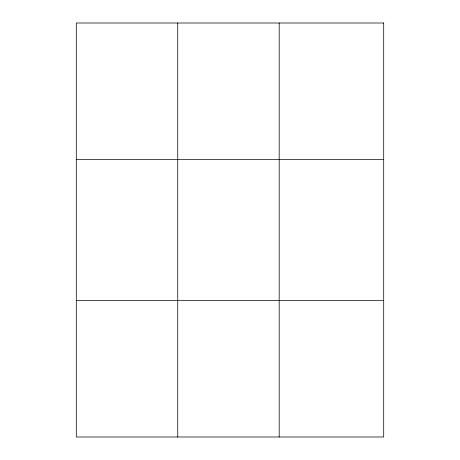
<?xml version="1.0" encoding="UTF-8"?>
<svg xmlns="http://www.w3.org/2000/svg" width="460" height="460" viewBox="0 0 460 460"><rect width="100%" height="100%" fill="white"/><g stroke="black" fill="none" stroke-linecap="round" stroke-linejoin="round"><path stroke-width="0.69" d="M177.738 437L177.738 23M279.185 437L279.185 23M76.297 159.62L383.703 159.62M76.297 300.38L383.703 300.38M383.703 23L383.703 437L76.297 437L76.297 23L383.703 23"/></g></svg>
